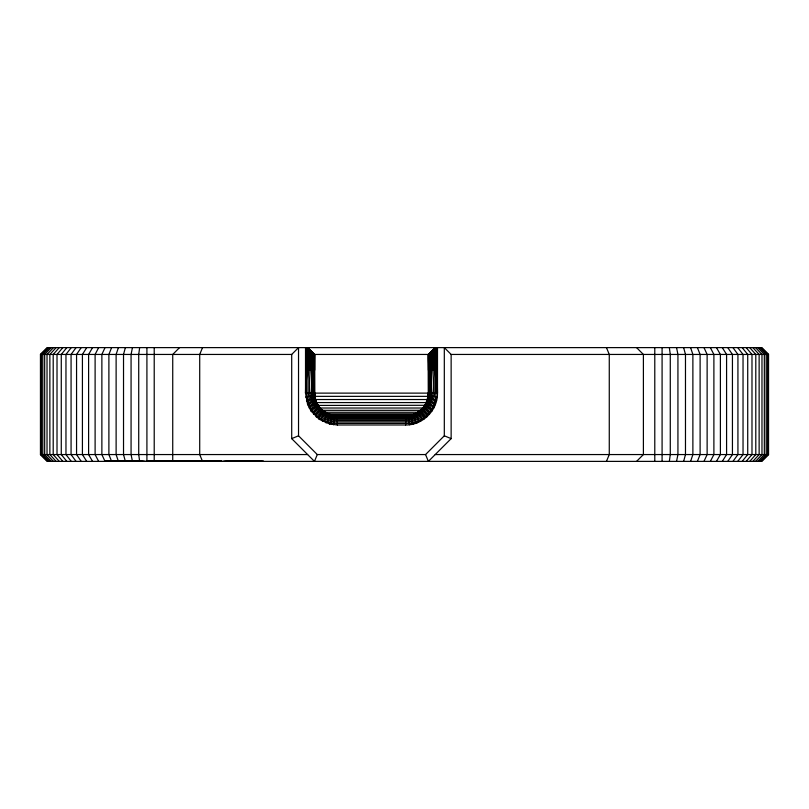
<?xml version="1.0" encoding="UTF-8"?>
<svg xmlns="http://www.w3.org/2000/svg" width="809" height="809" viewBox="0 0 809 809"><rect width="100%" height="100%" fill="white"/><g stroke="black" fill="none" stroke-linecap="round" stroke-linejoin="round"><path stroke-width="1.21" d="M154.216 347.617L154.216 461.383M314.499 354.322L314.489 393.123C314.216 405.36 325.137 416.291 337.373 416.018M305.519 347.617L305.519 393.123L437.487 393.123L436.729 347.617L435.909 393.123C436.273 409.303 421.813 423.754 405.633 423.4L337.373 423.4C328.292 423.4 319.363 419.102 313.71 412.003C300.321 393.498 309.837 368.54 307.794 347.617L314.62 354.443L314.62 393.123C314.216 405.309 325.208 416.21 337.373 415.877L337.373 424.978L405.633 424.978C422.662 425.352 437.861 410.153 437.487 393.123L437.487 347.617M405.633 416.018C417.778 416.281 428.972 405.37 428.386 393.123L428.416 354.413L435.212 347.617L435.909 393.123M654.784 347.617L654.784 461.383M415.199 414.521L414.987 414.056C423.117 410.487 428.315 401.871 428.527 393.123L428.386 354.443L428.527 370.37L435.909 370.37L435.96 347.617M314.135 353.958L314.074 393.123C313.801 405.582 324.925 416.706 337.373 416.423L405.633 416.423C418.091 416.706 429.215 405.582 428.942 393.123L428.881 353.958M405.633 424.978L405.633 415.877C437.649 414.582 427.223 374.537 428.669 354.17L428.942 370.37L429.154 353.685L429.609 393.123C429.892 405.936 418.445 417.383 405.633 417.1L337.373 417.1C324.561 417.383 313.113 405.936 313.407 393.123L313.538 353.351M312.719 352.542L312.496 393.123C312.193 406.421 324.075 418.304 337.373 418.01L405.633 418.01C418.931 418.304 430.813 406.421 430.519 393.123L430.297 352.542M305.519 393.123L306.287 347.617L307.107 370.37L305.519 393.123L307.592 404.419L311.162 411.215L319.282 419.335L329.748 424.047L337.373 424.978M429.478 353.351L429.609 370.37L429.862 352.967L430.519 370.37L431.308 351.531L431.642 393.123C431.945 407.018 419.537 419.436 405.633 419.133L337.373 419.133C323.479 419.436 311.06 407.018 311.374 393.123L311.708 351.531L312.496 370.37L313.154 352.967L313.407 370.37L313.862 353.685L314.074 370.37L314.347 354.17L314.489 370.37L307.107 370.37L307.046 347.617L311.991 352.734M431.642 370.37L432.481 350.348C430.358 369.794 439.277 392.921 426.98 410.143C421.883 416.554 413.834 420.437 405.633 420.427L337.373 420.427C329.182 420.437 321.133 416.554 316.026 410.143C303.729 392.921 312.658 369.794 310.525 350.348L311.374 370.37M432.936 370.37L433.796 349.033C431.733 369.187 440.925 393.204 428.103 411.043C422.733 417.788 414.259 421.873 405.633 421.863L337.373 421.863C328.747 421.873 320.273 417.788 314.903 411.043C302.081 393.204 311.283 369.187 309.21 349.033L310.069 370.37M435.909 370.37L436.729 347.617M434.372 370.37L435.212 347.617M146.914 347.617L146.914 461.383M662.086 461.383L662.086 347.617M425.959 404.793L426.596 402.407C422.824 410.284 414.582 416.129 405.633 415.877C417.747 416.271 428.74 405.269 428.386 393.123M319.474 407.392L313.71 412.003L313.528 414.248L315.965 414.532L321.193 409.314L329.819 414.734L337.373 415.877M334.815 415.866L333.541 424.745L330.638 422.642L332.287 415.442M421.823 409.314L427.041 414.532L426.758 416.969L424.513 416.797L419.911 411.023M139.654 347.617L138.723 354.443L138.723 454.557L139.654 461.383M669.346 461.383L670.277 454.557L670.277 354.443L669.346 347.617M412.903 415.401L408.454 415.877C418.749 414.461 427.243 405.805 428.436 395.51L428.568 397.977M132.454 347.617L131.068 354.443L131.068 454.557L132.454 461.383M676.546 461.383L677.932 454.557L677.932 354.443L676.546 347.617M428.143 396.43L427.445 400.172M125.365 347.617L123.524 354.443L123.524 454.557L125.365 461.383M683.635 461.383L685.476 454.557L685.476 354.443L683.635 347.617M321.193 409.314L317.998 405.299L311.738 409.233L311.162 411.215L313.71 412.003M424.513 416.797L423.734 419.335L421.742 418.759L417.818 412.509L424.219 406.543M118.407 347.617L116.122 354.443L116.122 454.557L118.407 461.383M690.593 461.383L692.878 454.557L692.878 354.443L690.593 347.617M327.443 413.753L324.237 420.397L326.078 422.905L327.382 421.701L329.819 414.734M111.612 347.617L108.891 354.443L108.891 454.557L111.612 461.383M697.388 461.383L700.109 454.557L700.109 354.443L697.388 347.617M202.543 347.617L199.712 354.443L199.712 454.557L202.543 461.383M317.29 454.557L314.458 461.383L291.705 438.63L291.705 354.443L298.531 347.617L298.531 435.798L317.29 454.557L425.564 454.557L444.313 435.798L444.313 347.617L451.139 354.443L768.55 354.443L768.55 454.557L761.724 461.383L47.276 461.383L40.45 454.557L40.45 354.443L47.276 347.617L761.724 347.617L768.55 354.443M606.447 461.383L609.268 454.557L609.268 354.443L606.447 347.617M105.018 347.617L101.873 354.443L101.873 454.557L105.018 461.383M703.982 461.383L707.127 454.557L707.127 354.443L703.982 347.617M421.742 418.759L420.437 421.327L418.769 420.397L415.563 413.753M98.647 347.617L95.108 354.443L95.108 454.557L98.647 461.383M710.353 461.383L713.892 454.557L713.892 354.443L710.353 347.617M316.754 403.054L310.1 406.26L309.169 407.928L311.738 409.233M92.55 347.617L88.606 354.443L88.606 454.557L92.55 461.383M716.45 461.383L720.394 454.557L720.394 354.443L716.45 347.617M323.104 411.023L318.503 416.797L319.282 419.335L321.274 418.759L325.076 412.266M330.638 422.642L329.748 424.047L327.382 421.701M86.725 347.617L82.417 354.443L82.417 454.557L86.725 461.383M722.275 461.383L726.583 454.557L726.583 354.443L722.275 347.617M81.224 347.617L76.562 354.443L76.562 454.557L81.224 461.383M727.776 461.383L732.438 454.557L732.438 354.443L727.776 347.617M427.951 398.22L435.151 399.858L437.254 396.966L428.386 395.682M76.056 347.617L71.071 354.443L71.071 454.557L76.056 461.383M732.944 461.383L737.929 454.557L737.929 354.443L732.944 347.617M418.769 420.397L416.928 422.905L415.634 421.701L413.197 414.734M71.263 347.617L65.964 354.443L65.964 454.557L71.263 461.383M737.737 461.383L743.036 454.557L743.036 354.443L737.737 347.617M424.634 406.846L423.107 408.747L422.591 408.292M66.854 347.617L61.272 354.443L61.272 454.557L66.854 461.383M742.146 461.383L747.728 454.557L747.728 354.443L742.146 347.617M62.849 347.617L57.014 354.443L57.014 454.557L62.849 461.383M746.151 461.383L751.986 454.557L751.986 354.443L746.151 347.617M433.604 350.176L435.818 347.617M59.269 347.617L53.202 354.443L53.202 454.557L59.269 461.383M749.731 461.383L755.798 454.557L755.798 354.443L749.731 347.617M56.124 347.617L49.865 354.443L49.865 454.557L56.124 461.383M752.866 461.383L759.135 454.557L759.135 354.443L752.866 347.617M335.381 415.877L332.772 415.644L337.151 415.877C325.076 416.079 314.195 405.238 314.62 393.123L315.773 400.688L308.805 403.125L307.592 404.419L310.1 406.26M430.671 352.734L435.485 347.617M53.455 347.617L47.023 354.443L47.023 454.557L53.455 461.383M755.545 461.383L761.977 454.557L761.977 354.443L755.545 347.617M51.24 347.617L44.667 354.443L44.667 454.557L51.24 461.383M757.76 461.383L764.333 454.557L764.333 354.443L757.76 347.617M49.511 347.617L42.826 354.443L42.826 454.557L49.511 461.383M759.489 461.383L766.174 454.557L766.174 354.443L759.489 347.617M435.282 347.617L428.558 354.443L428.558 393.123M48.267 347.617L41.512 354.443L41.512 454.557L48.267 461.383M427.243 400.688L434.211 403.125L436.567 400.748L435.151 399.858M760.723 461.383L767.488 454.557L767.488 354.443L760.723 347.617M47.529 347.617L40.713 354.443L40.713 454.557L47.529 461.383M761.471 461.383L768.287 454.557L768.287 354.443L761.471 347.617M179.558 347.617L172.732 354.443L172.732 461.383M451.139 354.443L451.139 438.63L428.386 461.383L425.564 454.557M636.572 461.383L643.398 454.557L643.398 354.443L636.572 347.617M415.634 421.701L413.257 424.047L410.729 415.442M426.262 403.054L432.916 406.26L435.424 404.419L434.211 403.125M412.368 422.642L409.475 424.745L408.201 415.866M315.055 398.22L306.449 400.748L308.805 403.125M324.237 420.397L322.569 421.327L321.274 418.759M417.94 412.266L414.987 414.056M317.28 405.42L425.018 405.299L431.268 409.233L433.836 407.928L432.916 406.26M291.705 438.63L298.531 435.798M423.532 407.392L429.306 412.003L431.854 411.215L431.268 409.233M223.82 461.211L263.633 461.383L104.361 461.383L108.254 460.695M427.041 414.532L429.478 414.248L429.306 412.003M314.63 395.682L305.751 396.966L307.865 399.858M104.361 461.383L141.676 460.726M411.933 414.987L412.742 414.916M318.503 416.797L316.248 416.969L315.965 414.532M408.808 415.654L410.416 415.543M221.332 460.726L146.672 460.726M40.45 354.443L291.705 354.443M313.488 354.443L429.781 354.443M314.114 396.359L428.517 396.359M314.752 399.535L427.253 399.535M315.874 402.579L427.253 402.579M318.544 408.019L423.461 408.019M321.072 410.315L420.933 410.315M324.864 412.266L418.405 412.266M318.493 406.29L322.033 410.315L327.402 413.824L415.877 413.824M413.348 414.956L329.708 414.956L331.751 415.411M332.448 415.644L410.82 415.644M332.448 415.877L410.82 415.877M40.45 454.557L307.632 454.557M435.212 454.557L768.55 454.557M106.586 461.16L144.184 461.211M226.328 460.726L263.633 461.383M336.483 415.877L327.402 413.824M261.661 461.211L259.75 460.695L261.418 461.16M326.765 413.824L328.727 414.572M444.313 435.798L451.139 438.63M322.326 410.972L324.004 412.266M307.622 347.617L314.367 354.443L314.519 396.359M318.23 405.42L315.773 400.688M317.856 405.42L315.207 399.535M314.367 393.123L314.772 396.359M307.794 347.617L308.633 370.37M428.507 354.322L428.527 370.37M429.073 354.443L429.073 393.123M314.59 354.413L314.489 370.37L314.62 354.443"/></g></svg>
